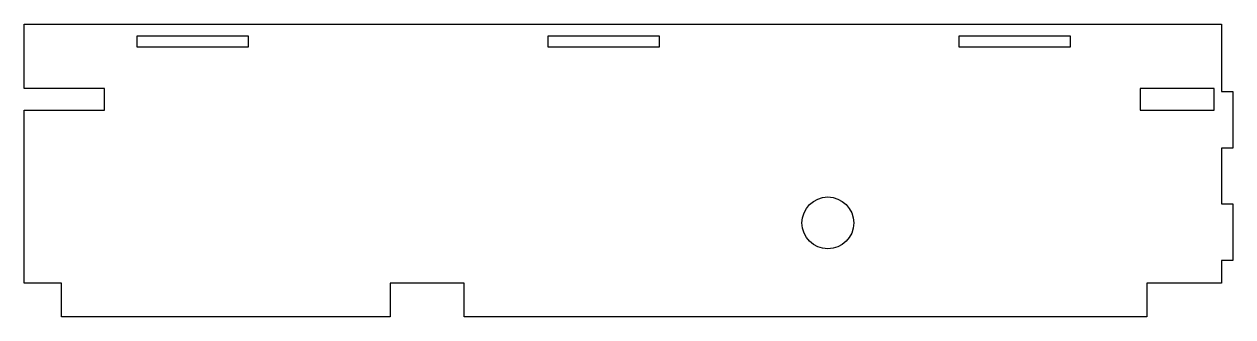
# Model space of a CAD drawing. Header units: millimetres. Extents: x 0 to 323, y 0 to 78.
import ezdxf

# ---------------------------------------------------------------- set-up
doc = ezdxf.new("R2010")
doc.units = ezdxf.units.MM
doc.layers.add('CUT', color=1, linetype='Continuous')

msp = doc.modelspace()

# ---------------------------------------------------------------- linework, layer by layer
at = {"layer": 'CUT'}
for points in [[(21.425, 55.075), (21.425, 60.925), (-0.075, 60.925), (-0.075, 78.075), (320.375, 78.075), (320.375, 60.075), (323.375, 60.075), (323.375, 44.925), (320.375, 44.925), (320.375, 30.075), (323.375, 30.075), (323.375, 14.925), (320.375, 14.925), (320.375, 8.925), (300.375, 8.925), (300.375, -0.075), (117.6917, -0.075), (117.6917, 8.925), (97.8417, 8.925), (97.8417, -0.075), (9.925, -0.075), (9.925, 8.925), (-0.075, 8.925), (-0.075, 55.075)], [(30.075, 72.075), (59.925, 72.075), (59.925, 74.925), (30.075, 74.925)], [(140.075, 74.925), (140.075, 72.075), (169.925, 72.075), (169.925, 74.925)], [(250.075, 74.925), (250.075, 72.075), (279.925, 72.075), (279.925, 74.925)], [(298.575, 55.075), (318.425, 55.075), (318.425, 60.925), (298.575, 60.925)]]:
    msp.add_lwpolyline(points, close=True, dxfattribs=at)
msp.add_circle((215, 25), 6.925, dxfattribs=at)

doc.saveas('drawing.dxf')
